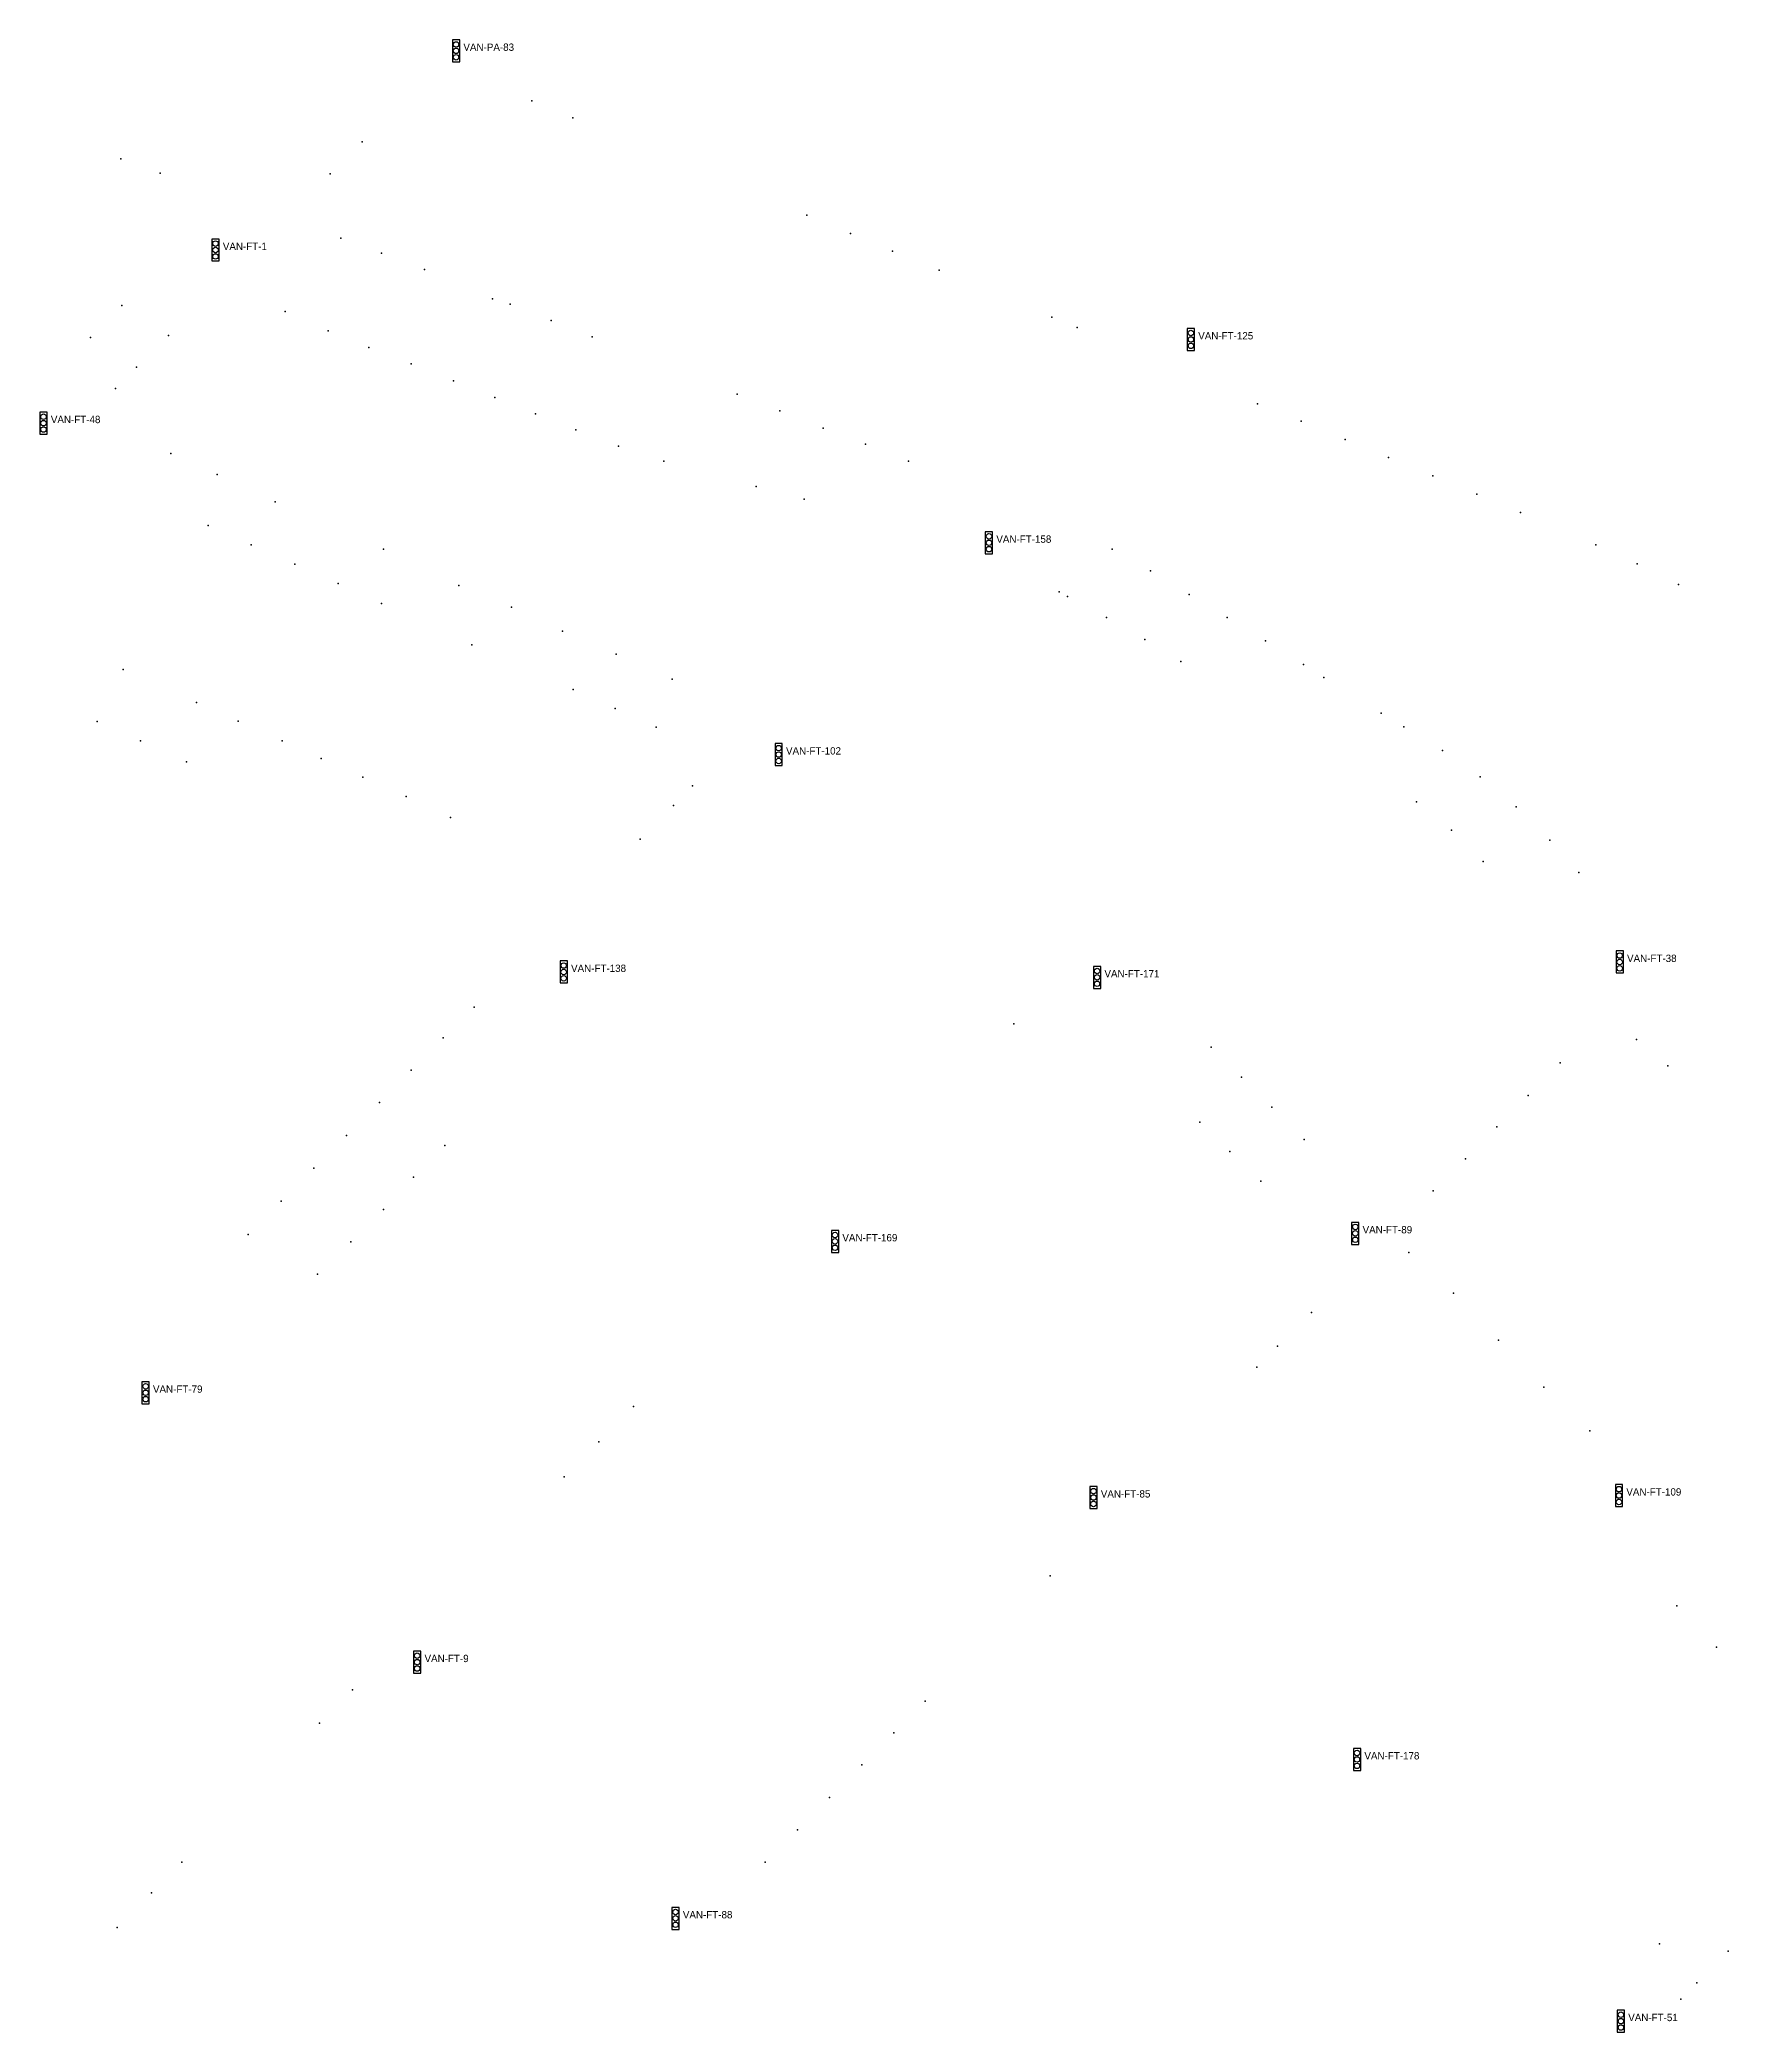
# Model space of a CAD drawing. Header units: inches. Extents: x 486474 to 494239, y 5455982 to 5460069.
# Drawn here: x 491288 to 491749, y 5459033 to 5459576 of the extents above; entities that cross this region are included whole.
import ezdxf

# ---------------------------------------------------------------- set-up
doc = ezdxf.new("R2010")
doc.units = ezdxf.units.IN
doc.header["$MEASUREMENT"] = 0
doc.layers.add('Parking Meters', color=10, linetype='Continuous')
doc.layers.add('Traffic Signals', color=10, linetype='Continuous')

msp = doc.modelspace()

# ---------------------------------------------------------------- linework, layer by layer
at = {"layer": 'Parking Meters', "color": 7}
for p in [(491422.54, 5459559.62), (491422.54, 5459559.62), (491433.73, 5459555), (491433.73, 5459555), (491376.28, 5459548.46), (491376.28, 5459548.46), (491310.46, 5459543.74), (491321.12, 5459539.88), (491321.12, 5459539.88), (491367.55, 5459539.71), (491367.55, 5459539.71), (491497.62, 5459528.37), (491497.62, 5459528.37), (491509.52, 5459523.45), (491509.52, 5459523.45), (491370.41, 5459522.15), (491381.59, 5459518.09), (491381.59, 5459518.09), (491520.98, 5459518.63), (491520.98, 5459518.63), (491393.28, 5459513.56), (491393.28, 5459513.56), (491533.72, 5459513.37), (491533.72, 5459513.37), (491310.74, 5459503.81), (491310.74, 5459503.81), (491355.22, 5459502.16), (491355.22, 5459502.16), (491411.83, 5459505.63), (491416.62, 5459504.17), (491323.39, 5459495.55), (491366.96, 5459496.89), (491366.96, 5459496.89), (491427.87, 5459499.7), (491427.87, 5459499.7), (491439.05, 5459495.26), (491439.05, 5459495.26), (491564.47, 5459500.59), (491564.47, 5459500.59), (491571.35, 5459497.72), (491302.14, 5459495.02), (491302.14, 5459495.02), (491378.1, 5459492.31), (491378.1, 5459492.31), (491314.71, 5459486.93), (491314.71, 5459486.93), (491389.69, 5459487.84), (491389.69, 5459487.84), (491308.95, 5459481.11), (491401.16, 5459483.21), (491401.16, 5459483.21), (491478.58, 5459479.6), (491478.58, 5459479.6), (491412.51, 5459478.65), (491412.51, 5459478.65), (491423.54, 5459474.21), (491423.54, 5459474.21), (491490.24, 5459475.05), (491490.24, 5459475.05), (491620.56, 5459476.92), (491620.56, 5459476.92), (491434.56, 5459469.82), (491434.56, 5459469.82), (491502.08, 5459470.33), (491502.08, 5459470.33), (491632.48, 5459472.25), (491632.48, 5459472.25), (491324.11, 5459463.37), (491324.11, 5459463.37), (491446.18, 5459465.38), (491446.18, 5459465.38), (491513.59, 5459465.9), (491513.59, 5459465.9), (491644.48, 5459467.23), (491644.48, 5459467.23), (491336.75, 5459457.67), (491336.75, 5459457.67), (491458.56, 5459461.26), (491458.56, 5459461.26), (491525.33, 5459461.33), (491525.33, 5459461.33), (491656.35, 5459462.29), (491656.35, 5459462.29), (491668.37, 5459457.27), (491668.37, 5459457.27), (491483.76, 5459454.37), (491483.76, 5459454.37), (491680.4, 5459452.27), (491680.4, 5459452.27), (491352.54, 5459450.2), (491352.54, 5459450.2), (491496.89, 5459450.9), (491692.36, 5459447.33), (491334.21, 5459443.76), (491334.21, 5459443.76), (491346, 5459438.44), (491346, 5459438.44), (491382.14, 5459437.24), (491382.14, 5459437.24), (491580.89, 5459437.25), (491580.89, 5459437.25), (491712.9, 5459438.49), (491712.9, 5459438.49), (491357.86, 5459433.19), (491357.86, 5459433.19), (491591.36, 5459431.39), (491591.36, 5459431.39), (491724.21, 5459433.24), (491724.21, 5459433.24), (491369.71, 5459427.89), (491369.71, 5459427.89), (491402.66, 5459427.39), (491566.5, 5459425.6), (491601.95, 5459424.93), (491601.95, 5459424.93), (491735.42, 5459427.65), (491735.42, 5459427.65), (491381.54, 5459422.5), (491417.03, 5459421.47), (491417.03, 5459421.47), (491568.73, 5459424.35), (491430.9, 5459414.95), (491430.9, 5459414.95), (491579.34, 5459418.66), (491579.34, 5459418.66), (491612.34, 5459418.68), (491612.34, 5459418.68), (491406.21, 5459411.15), (491445.59, 5459408.65), (491445.59, 5459408.65), (491589.79, 5459412.6), (491589.79, 5459412.6), (491622.73, 5459412.29), (491622.73, 5459412.29), (491311.07, 5459404.47), (491311.07, 5459404.47), (491599.68, 5459406.64), (491599.68, 5459406.64), (491633.08, 5459405.81), (491633.08, 5459405.81), (491433.84, 5459398.96), (491433.84, 5459398.96), (491460.86, 5459401.79), (491460.86, 5459401.79), (491638.66, 5459402.27), (491331.03, 5459395.45), (491331.03, 5459395.45), (491445.33, 5459393.77), (491445.33, 5459393.77), (491654.32, 5459392.58), (491304.01, 5459390.29), (491304.01, 5459390.29), (491342.46, 5459390.36), (491342.46, 5459390.36), (491456.51, 5459388.72), (491660.52, 5459388.84), (491660.52, 5459388.84), (491315.78, 5459384.97), (491315.78, 5459384.97), (491354.41, 5459385.02), (491354.41, 5459385.02), (491671.01, 5459382.35), (491671.01, 5459382.35), (491328.3, 5459379.3), (491328.3, 5459379.3), (491365.08, 5459380.2), (491365.08, 5459380.2), (491376.5, 5459375.12), (491376.5, 5459375.12), (491466.43, 5459372.7), (491681.3, 5459375.16), (491681.3, 5459375.16), (491388.3, 5459369.76), (491388.3, 5459369.76), (491461.26, 5459367.34), (491461.26, 5459367.34), (491663.94, 5459368.36), (491663.94, 5459368.36), (491691.14, 5459366.95), (491691.14, 5459366.95), (491400.37, 5459364.09), (491400.37, 5459364.09), (491673.47, 5459360.58), (491673.47, 5459360.58), (491452.14, 5459358.12), (491452.14, 5459358.12), (491700.37, 5459357.93), (491700.37, 5459357.93), (491682.19, 5459352.02), (491682.19, 5459352.02), (491708.26, 5459349.06), (491708.26, 5459349.06), (491406.82, 5459312.3), (491406.82, 5459312.3), (491554.1, 5459307.79), (491554.1, 5459307.79), (491398.41, 5459303.96), (491398.41, 5459303.96), (491607.95, 5459301.44), (491607.95, 5459301.44), (491724, 5459303.53), (491724, 5459303.53), (491389.66, 5459295.1), (491389.66, 5459295.1), (491703.15, 5459297.09), (491703.15, 5459297.09), (491732.58, 5459296.35), (491732.58, 5459296.35), (491616.25, 5459293.18), (491616.25, 5459293.18), (491380.97, 5459286.35), (491380.97, 5459286.35), (491624.47, 5459285.08), (491624.47, 5459285.08), (491694.41, 5459288.26), (491694.41, 5459288.26), (491604.81, 5459280.96), (491604.81, 5459280.96), (491685.88, 5459279.63), (491685.88, 5459279.63), (491371.99, 5459277.32), (491371.99, 5459277.32), (491398.87, 5459274.56), (491613.04, 5459272.91), (491613.04, 5459272.91), (491633.35, 5459276.19), (491633.35, 5459276.19), (491363.06, 5459268.36), (491363.06, 5459268.36), (491677.29, 5459270.96), (491677.29, 5459270.96), (491390.28, 5459265.93), (491390.28, 5459265.93), (491621.5, 5459264.82), (491621.5, 5459264.82), (491668.52, 5459262.2), (491668.52, 5459262.2), (491354.15, 5459259.39), (491354.15, 5459259.39), (491382.11, 5459257.16), (491382.11, 5459257.16), (491345.21, 5459250.29), (491345.21, 5459250.29), (491373.16, 5459248.32), (491373.16, 5459248.32), (491661.88, 5459245.42), (491364.1, 5459239.49), (491364.1, 5459239.49), (491635.28, 5459229.05), (491635.28, 5459229.05), (491674.06, 5459234.3), (491674.06, 5459234.3), (491626.04, 5459219.82), (491626.04, 5459219.82), (491686.29, 5459221.47), (491686.29, 5459221.47), (491620.37, 5459214.07), (491698.68, 5459208.67), (491698.68, 5459208.67), (491450.3, 5459203.4), (491450.3, 5459203.4), (491711.26, 5459196.75), (491711.26, 5459196.75), (491440.82, 5459193.75), (491440.82, 5459193.75), (491431.35, 5459184.13), (491431.35, 5459184.13), (491563.96, 5459157.18), (491563.96, 5459157.18), (491735.02, 5459149), (491735.02, 5459149), (491745.78, 5459137.69), (491745.78, 5459137.69), (491373.68, 5459126.06), (491529.93, 5459122.99), (491529.93, 5459122.99), (491364.64, 5459117), (491364.64, 5459117), (491521.32, 5459114.32), (491521.32, 5459114.32), (491512.65, 5459105.56), (491512.65, 5459105.56), (491503.79, 5459096.64), (491503.79, 5459096.64), (491495.06, 5459087.85), (491495.06, 5459087.85), (491327.06, 5459079.08), (491486.28, 5459079), (491486.28, 5459079), (491318.77, 5459070.7), (491318.77, 5459070.7), (491309.43, 5459061.25), (491309.43, 5459061.25), (491730.28, 5459056.74), (491730.28, 5459056.74), (491748.99, 5459054.75), (491740.42, 5459046.07), (491740.42, 5459046.07), (491736.05, 5459041.68)]:
    msp.add_point(p, dxfattribs=at)
at = {"layer": 'Traffic Signals', "color": 1}
for points in [[(491400.9, 5459570.25), (491402.9, 5459570.25), (491402.9, 5459576.25), (491400.9, 5459576.25)], [(491335.26, 5459515.91), (491337.26, 5459515.91), (491337.26, 5459521.91), (491335.26, 5459521.91)], [(491601.4, 5459491.51), (491603.4, 5459491.51), (491603.4, 5459497.51), (491601.4, 5459497.51)], [(491288.33, 5459468.67), (491290.33, 5459468.67), (491290.33, 5459474.67), (491288.33, 5459474.67)], [(491546.31, 5459436.03), (491548.31, 5459436.03), (491548.31, 5459442.03), (491546.31, 5459442.03)], [(491488.92, 5459378.25), (491490.92, 5459378.25), (491490.92, 5459384.25), (491488.92, 5459384.25)], [(491718.4, 5459321.65), (491720.4, 5459321.65), (491720.4, 5459327.65), (491718.4, 5459327.65)], [(491430.27, 5459318.93), (491432.27, 5459318.93), (491432.27, 5459324.93), (491430.27, 5459324.93)], [(491575.81, 5459317.45), (491577.81, 5459317.45), (491577.81, 5459323.45), (491575.81, 5459323.45)], [(491504.3, 5459245.42), (491506.3, 5459245.42), (491506.3, 5459251.42), (491504.3, 5459251.42)], [(491646.25, 5459247.61), (491648.25, 5459247.61), (491648.25, 5459253.61), (491646.25, 5459253.61)], [(491316.19, 5459204.11), (491318.19, 5459204.11), (491318.19, 5459210.11), (491316.19, 5459210.11)], [(491574.82, 5459175.53), (491576.82, 5459175.53), (491576.82, 5459181.53), (491574.82, 5459181.53)], [(491718.21, 5459176.06), (491720.21, 5459176.06), (491720.21, 5459182.06), (491718.21, 5459182.06)], [(491390.29, 5459130.62), (491392.29, 5459130.62), (491392.29, 5459136.62), (491390.29, 5459136.62)], [(491646.74, 5459104.06), (491648.74, 5459104.06), (491648.74, 5459110.06), (491646.74, 5459110.06)], [(491460.78, 5459060.7), (491462.78, 5459060.7), (491462.78, 5459066.7), (491460.78, 5459066.7)], [(491718.73, 5459032.66), (491720.73, 5459032.66), (491720.73, 5459038.66), (491718.73, 5459038.66)]]:
    msp.add_lwpolyline(points, close=True, dxfattribs=at)
for centre in [(491401.9, 5459575), (491401.9, 5459573.25), (491401.9, 5459571.5), (491336.26, 5459520.66), (491336.26, 5459518.91), (491336.26, 5459517.16), (491602.4, 5459496.26), (491602.4, 5459494.51), (491602.4, 5459492.76), (491289.33, 5459473.42), (491289.33, 5459471.67), (491289.33, 5459469.92), (491547.31, 5459440.78), (491547.31, 5459439.03), (491547.31, 5459437.28), (491489.92, 5459383), (491489.92, 5459381.25), (491489.92, 5459379.5), (491719.4, 5459326.4), (491431.27, 5459323.68), (491431.27, 5459321.93), (491576.81, 5459322.2), (491719.4, 5459324.65), (491719.4, 5459322.9), (491431.27, 5459320.18), (491576.81, 5459320.45), (491576.81, 5459318.7), (491505.3, 5459250.17), (491647.25, 5459252.36), (491647.25, 5459250.61), (491505.3, 5459248.42), (491505.3, 5459246.67), (491647.25, 5459248.86), (491317.19, 5459208.86), (491317.19, 5459207.11), (491317.19, 5459205.36), (491575.82, 5459180.28), (491719.21, 5459180.81), (491575.82, 5459178.53), (491575.82, 5459176.78), (491719.21, 5459179.06), (491719.21, 5459177.31), (491391.29, 5459135.37), (491391.29, 5459133.62), (491391.29, 5459131.87), (491647.74, 5459108.81), (491647.74, 5459107.06), (491647.74, 5459105.31), (491461.78, 5459065.45), (491461.78, 5459063.7), (491461.78, 5459061.95), (491719.73, 5459037.41), (491719.73, 5459035.66), (491719.73, 5459033.91)]:
    msp.add_circle(centre, 0.75, dxfattribs=at)

# ---------------------------------------------------------------- texts
for s, p in [('VAN-PA-83', (491403.9, 5459573.25)), ('VAN-FT-1', (491338.26, 5459518.91)), ('VAN-FT-125', (491604.4, 5459494.51)), ('VAN-FT-48', (491291.33, 5459471.67)), ('VAN-FT-158', (491549.31, 5459439.03)), ('VAN-FT-102', (491491.92, 5459381.25)), ('VAN-FT-138', (491433.27, 5459321.93)), ('VAN-FT-171', (491578.81, 5459320.45)), ('VAN-FT-38', (491721.4, 5459324.65)), ('VAN-FT-89', (491649.25, 5459250.61)), ('VAN-FT-169', (491507.3, 5459248.42)), ('VAN-FT-79', (491319.19, 5459207.11)), ('VAN-FT-85', (491577.82, 5459178.53)), ('VAN-FT-109', (491721.21, 5459179.06)), ('VAN-FT-9', (491393.29, 5459133.62)), ('VAN-FT-178', (491649.74, 5459107.06)), ('VAN-FT-88', (491463.78, 5459063.7)), ('VAN-FT-51', (491721.73, 5459035.66))]:
    msp.add_text(s, height=2, dxfattribs=at).set_placement(p)

doc.saveas('drawing.dxf')
